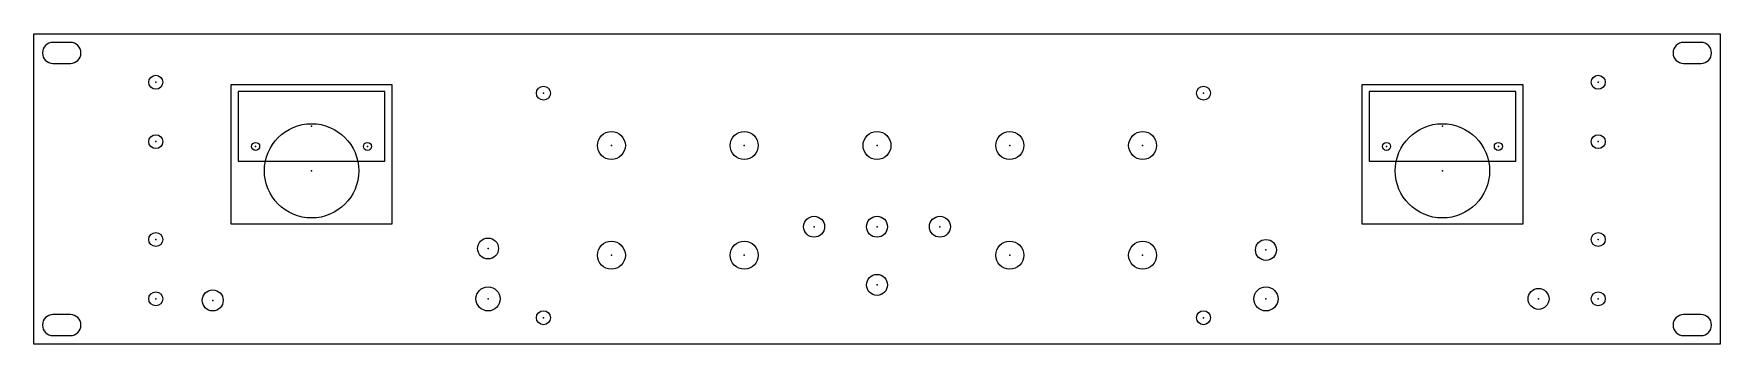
# Model space of a CAD drawing. Header units: millimetres. Extents: x -240 to 242, y -40 to 49.
import ezdxf

# ---------------------------------------------------------------- set-up
doc = ezdxf.new("R2010")
doc.units = ezdxf.units.MM
doc.layers.get('0').update_dxf_attribs({"linetype": 'CONTINUOUS'})

msp = doc.modelspace()

# ---------------------------------------------------------------- linework, layer by layer
for points in [[(242.3, 49.2), (242.3, -39.7), (-240.3, -39.7), (-240.3, 49.2)], [(-137.8, 34.7), (-137.8, -5.3), (-183.8, -5.3), (-183.8, 34.7)], [(185.8, 34.7), (185.8, -5.3), (139.8, -5.3), (139.8, 34.7)], [(-139.8, 32.7), (-181.8, 32.7), (-181.8, 12.7), (-139.8, 12.7)], [(183.8, 32.7), (141.8, 32.7), (141.8, 12.7), (183.8, 12.7)]]:
    msp.add_lwpolyline(points, close=True)
for points in [[(-229.8, 40.7, 1), (-229.8, 46.7), (-234.8, 46.7, 1), (-234.8, 40.7)], [(236.8, 40.7, 1), (236.8, 46.7), (231.8, 46.7, 1), (231.8, 40.7)], [(-229.8, -37.2, 1), (-229.8, -31.2), (-234.8, -31.2, 1), (-234.8, -37.2)], [(236.8, -37.2, 1), (236.8, -31.2), (231.8, -31.2, 1), (231.8, -37.2)]]:
    msp.add_lwpolyline(points, format="xyb", close=True)
for centre, radius in [((-205.39, 35.3), 2), ((-94.45, 32.2), 2), ((94.44, 32.2), 2), ((207.39, 35.3), 2), ((-205.39, 18.3), 2), ((-160.8, 9.95), 13.5), ((-75, 17.2), 4), ((-37, 17.2), 4), ((1, 17.2), 4), ((39, 17.2), 4), ((77, 17.2), 4), ((162.8, 9.95), 13.5), ((207.39, 18.3), 2), ((-176.8, 16.95), 1.15), ((-144.8, 16.95), 1.15), ((146.8, 16.95), 1.15), ((178.8, 16.95), 1.15), ((-17, -6.05), 3), ((1, -6.05), 3), ((19, -6.05), 3), ((-205.39, -9.7), 2), ((-110.3, -12.28), 3), ((207.39, -9.7), 2), ((-75, -14.2), 4), ((-37, -14.2), 4), ((39, -14.2), 4), ((77, -14.2), 4), ((112.3, -12.7), 3), ((-110.3, -26.7), 3.45), ((1, -22.7), 3), ((112.3, -26.7), 3.45), ((190.3, -26.7), 3), ((-205.39, -26.7), 2), ((-189.08, -27.14), 3), ((207.39, -26.7), 2), ((-94.45, -32.09), 2), ((94.44, -32.09), 2)]:
    msp.add_circle(centre, radius)
for p in [(-205.39, 35.3), (207.39, 35.3), (-94.45, 32.2), (94.44, 32.2), (-160.8, 22.7), (-160.8, 22.7), (-160.8, 22.7), (-160.8, 22.7), (-160.8, 22.7), (-160.8, 22.7), (162.8, 22.7), (162.8, 22.7), (162.8, 22.7), (162.8, 22.7), (162.8, 22.7), (-205.39, 18.3), (-176.8, 16.95), (-144.8, 16.95), (-75, 17.2), (-37, 17.2), (1, 17.2), (39, 17.2), (77, 17.2), (146.8, 16.95), (178.8, 16.95), (207.39, 18.3), (-160.8, 9.95), (162.8, 9.95), (-17, -6.05), (1, -6.05), (19, -6.05), (-205.39, -9.7), (-110.3, -12.28), (-75, -14.2), (-37, -14.2), (39, -14.2), (77, -14.2), (112.3, -12.7), (207.39, -9.7), (1, -22.7), (-205.39, -26.7), (-189.08, -27.14), (-110.3, -26.7), (112.3, -26.7), (190.3, -26.7), (207.39, -26.7), (-94.45, -32.09), (94.44, -32.09)]:
    msp.add_point(p)

doc.saveas('drawing.dxf')
